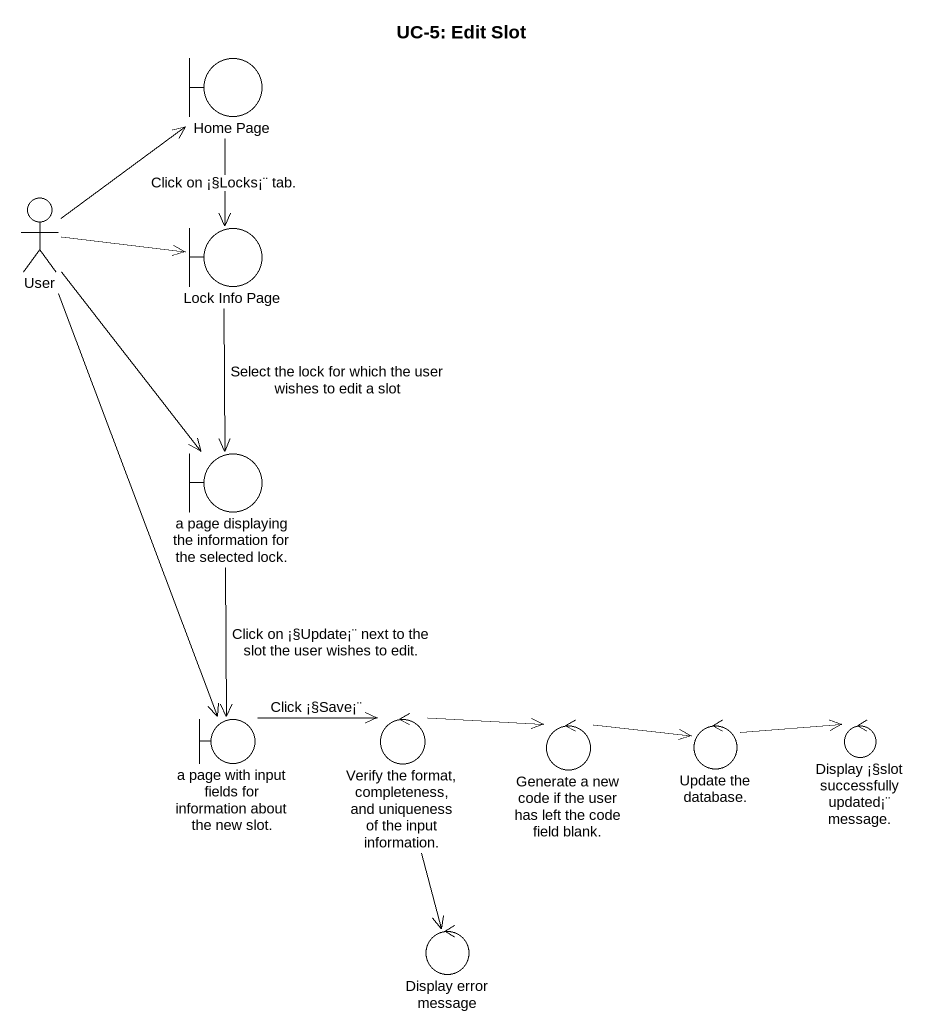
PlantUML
@startuml
title UC-5: Edit Slot
boundary "Home Page" as Home_Page
actor User
boundary "Lock Info Page" as Lock_Info_Page
boundary "a page displaying the information for the selected lock." as a_page_displaying_the
boundary "a page with input fields for information about the new slot." as a_page_with_input_fields
control "Verify the format, completeness, and uniqueness of the input information." as Verify_the_format
control "Generate a new code if the user has left the code field blank." as Generate_a_new_code_if_the
control "Update the database." as Update_the_database
control "Display ¡§slot successfully updated¡¨ message." as Display_slot_successfully
control "Display error message" as Display_error_message
Home_Page --> Lock_Info_Page : Click on ¡§Locks¡¨ tab.
User -up-> Home_Page
User -right-> Lock_Info_Page
User --> a_page_displaying_the
User --> a_page_with_input_fields
Lock_Info_Page --> a_page_displaying_the : Select the lock for which the user wishes to edit a slot
a_page_displaying_the --> a_page_with_input_fields : Click on ¡§Update¡¨ next to the slot the user wishes to edit.
a_page_with_input_fields -right-> Verify_the_format : Click ¡§Save¡¨
Verify_the_format -right-> Generate_a_new_code_if_the
Verify_the_format --> Display_error_message
Generate_a_new_code_if_the -right-> Update_the_database
Update_the_database -right-> Display_slot_successfully
@enduml
